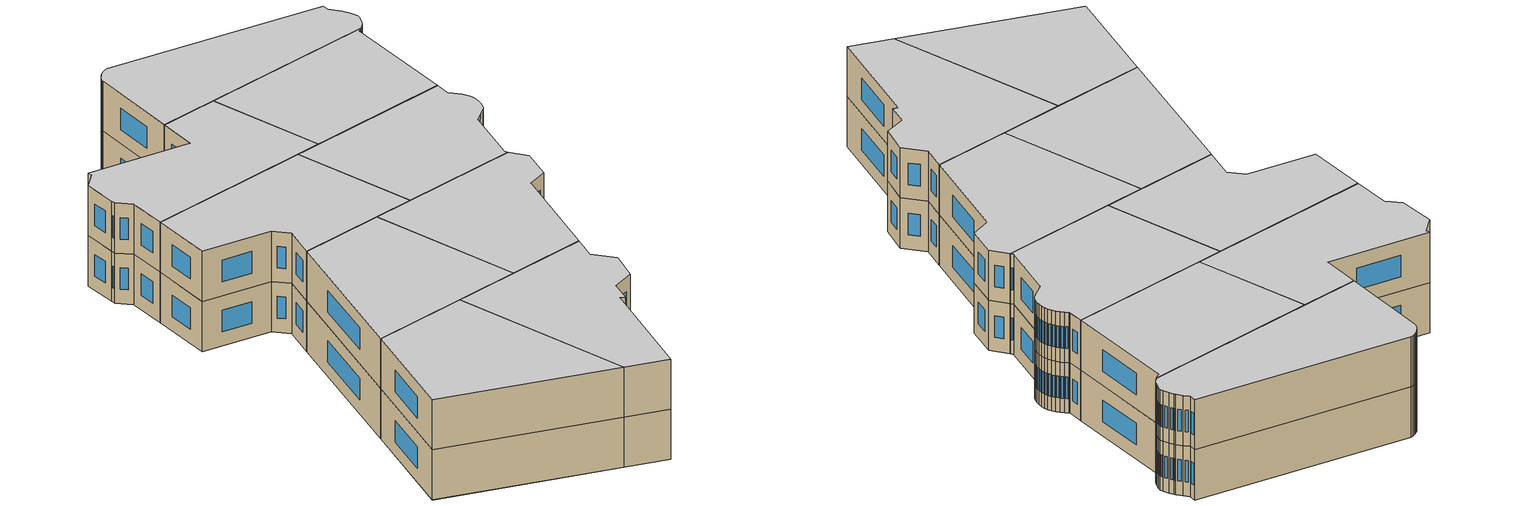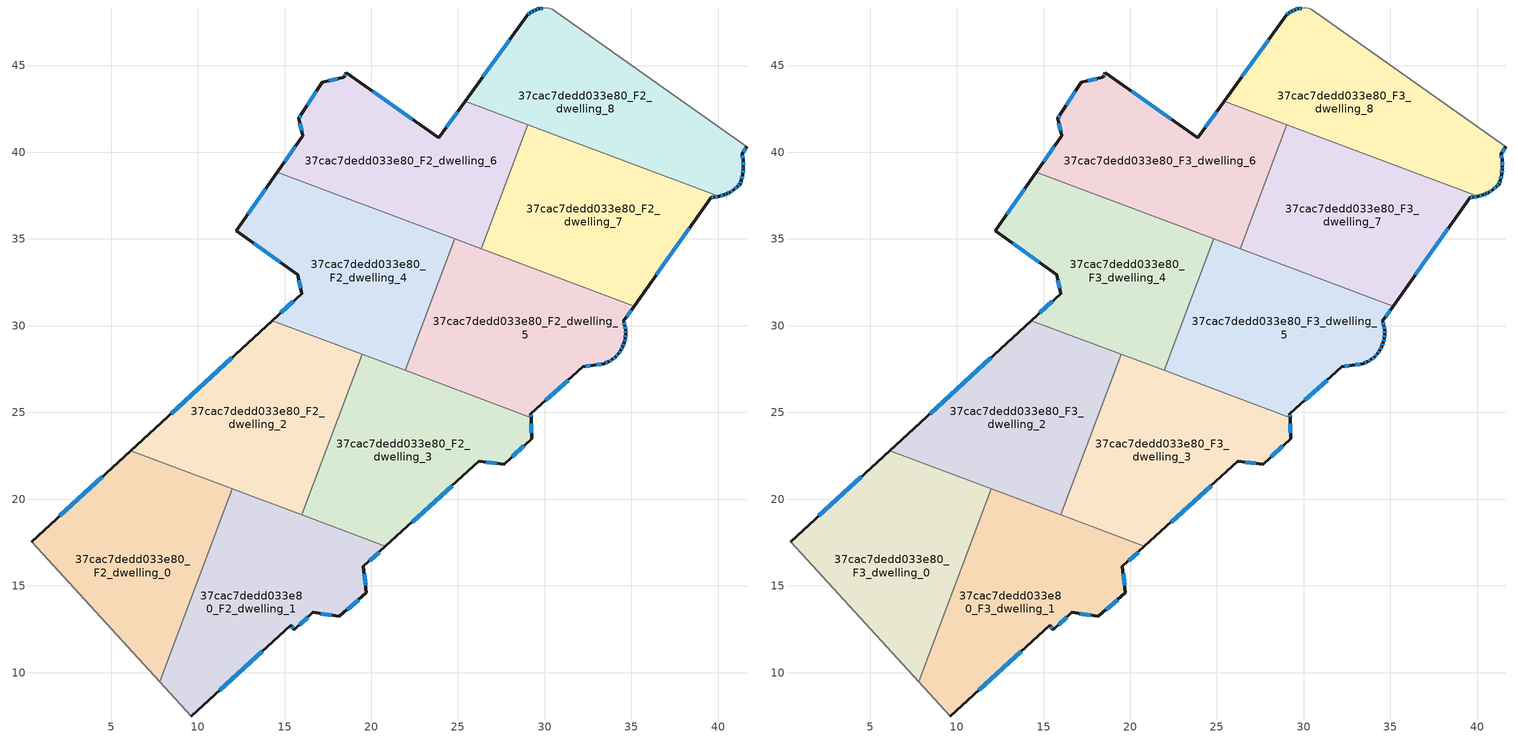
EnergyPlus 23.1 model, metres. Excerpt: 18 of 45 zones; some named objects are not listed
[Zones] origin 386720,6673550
37cac7dedd033e80_F2_dwelling_0
 floor to 37cac7dedd033e80_F1_dwelling_0 (EU_floor_Construction): 11.98,20.59 7.81,9.48 0.42,17.54 6.13,22.79 z6
 wall outside (EU_wall_Construction): 6.13,22.79 0.42,17.54 z6:9
 wall adiabatic (EU_wall_Construction): 0.42,17.54 7.81,9.48 z6:9
 wall to 37cac7dedd033e80_F2_dwelling_1 (EU_wall_Construction): 7.81,9.48 11.98,20.59 z6:9
 wall to 37cac7dedd033e80_F2_dwelling_2 (EU_wall_Construction): 11.98,20.59 6.13,22.79 z6:9
 window (EU_Window_Construction): 4.5,21.29 2.05,19.04 z6.86:8.14
37cac7dedd033e80_F2_dwelling_1
 floor to 37cac7dedd033e80_F1_dwelling_1 (EU_floor_Construction): 20.82,17.28 19.55,16.12 19.72,14.6 18.17,13.24 16.64,13.47 15.56,12.48 15.36,12.73 9.63,7.5 7.81,9.48 11.98,20.59 z6
 wall outside (EU_wall_Construction): 9.63,7.5 15.36,12.73 15.56,12.48 16.64,13.47 18.17,13.24 19.72,14.6 19.55,16.12 20.82,17.28 z6:9
 wall adiabatic (EU_wall_Construction): 7.81,9.48 9.63,7.5 z6:9
 wall to 37cac7dedd033e80_F2_dwelling_3 (EU_wall_Construction): 20.82,17.28 15.99,19.09 z6:9
 wall to 37cac7dedd033e80_F2_dwelling_2 (EU_wall_Construction): 15.99,19.09 11.98,20.59 z6:9
 window (EU_Window_Construction): 15.87,12.76 16.33,13.19 / 15.41,12.66 15.5,12.55 / 11.27,8.99 13.72,11.23 / 19.91,16.45 20.46,16.95 / 19.67,15.03 19.6,15.69 / 18.61,13.63 19.28,14.21 / 17.07,13.4 17.73,13.31 z6.86:8.14
37cac7dedd033e80_F2_dwelling_2
 floor to 37cac7dedd033e80_F1_dwelling_2 (EU_floor_Construction): 19.47,28.36 15.99,19.09 6.13,22.79 14.3,30.3 z6
 wall outside (EU_wall_Construction): 14.3,30.3 6.13,22.79 z6:9
 wall to 37cac7dedd033e80_F2_dwelling_3 (EU_wall_Construction): 15.99,19.09 19.47,28.36 z6:9
 wall to 37cac7dedd033e80_F2_dwelling_4 (EU_wall_Construction): 19.47,28.36 14.3,30.3 z6:9
 window (EU_Window_Construction): 11.97,28.15 8.46,24.94 z6.86:8.14
37cac7dedd033e80_F2_dwelling_3
 floor to 37cac7dedd033e80_F1_dwelling_3 (EU_floor_Construction): 29.21,24.7 29.25,23.49 27.66,22.02 26.21,22.19 20.82,17.28 15.99,19.09 19.47,28.36 z6
 wall outside (EU_wall_Construction): 20.82,17.28 26.21,22.19 27.66,22.02 29.25,23.49 29.21,24.7 z6:9
 wall to 37cac7dedd033e80_F2_dwelling_5 (EU_wall_Construction): 29.21,24.7 21.96,27.43 z6:9
 wall to 37cac7dedd033e80_F2_dwelling_4 (EU_wall_Construction): 21.96,27.43 19.47,28.36 z6:9
 window (EU_Window_Construction): 29.24,23.84 29.22,24.36 / 28.12,22.44 28.8,23.07 / 26.63,22.14 27.25,22.07 / 22.36,18.68 24.67,20.79 z6.86:8.14
37cac7dedd033e80_F2_dwelling_4
 floor to 37cac7dedd033e80_F1_dwelling_4 (EU_floor_Construction): 24.81,35.02 21.96,27.43 14.3,30.3 15.98,31.85 15.77,32.93 12.21,35.47 14.58,38.86 z6
 wall outside (EU_wall_Construction): 14.59,38.86 12.21,35.47 15.77,32.93 15.98,31.85 14.3,30.3 z6:9
 wall to 37cac7dedd033e80_F2_dwelling_5 (EU_wall_Construction): 21.96,27.43 24.81,35.02 z6:9
 wall to 37cac7dedd033e80_F2_dwelling_6 (EU_wall_Construction): 24.81,35.02 14.59,38.86 z6:9
 window (EU_Window_Construction): 15.83,32.62 15.92,32.16 / 13.23,34.75 14.75,33.66 / 13.91,37.89 12.89,36.44 / 15.5,31.4 14.78,30.74 z6.86:8.14
37cac7dedd033e80_F2_dwelling_5
 floor to 37cac7dedd033e80_F1_dwelling_5 (EU_floor_Construction): 35.16,31.14 34.54,30.26 34.55,30.23 34.62,30 34.66,29.76 34.67,29.51 34.65,29.27 34.59,29.03 34.5,28.8 34.39,28.59 34.25,28.39 34.08,28.21 33.9,28.06 33.69,27.93 33.66,27.91 33.47,27.83 33.42,27.81 32.81,27.72 32.2,27.64 29.21,24.92 29.21,24.7 21.96,27.43 24.81,35.02 z6
 wall outside (EU_wall_Construction): 29.21,24.7 29.21,24.92 32.2,27.64 32.81,27.72 33.42,27.81 33.47,27.83 33.66,27.91 33.69,27.93 33.9,28.06 34.09,28.21 34.25,28.39 34.39,28.59 34.51,28.8 34.59,29.03 34.65,29.27 34.67,29.51 34.66,29.76 34.62,30 34.55,30.23 34.54,30.26 35.16,31.14 z6:9
 wall to 37cac7dedd033e80_F2_dwelling_7 (EU_wall_Construction): 35.16,31.14 26.34,34.45 z6:9
 wall to 37cac7dedd033e80_F2_dwelling_6 (EU_wall_Construction): 26.34,34.45 24.81,35.02 z6:9
 window (EU_Window_Construction): 34.6,30.07 34.57,30.17 / 34.65,29.83 34.63,29.93 / 34.67,29.58 34.67,29.69 / 34.65,29.34 34.67,29.45 / 34.61,29.1 34.63,29.2 / 34.53,28.87 34.57,28.97 / 34.42,28.65 34.47,28.74 / 34.29,28.45 34.35,28.53 / 34.13,28.26 34.2,28.34 / 33.95,28.1 34.03,28.17 / 33.75,27.96 33.84,28.02 / 33.52,27.85 33.61,27.89 / 32.99,27.75 33.25,27.79 / 32.38,27.67 32.64,27.7 / 30.06,25.7 31.35,26.86 / 29.21,24.76 29.21,24.86 / 34.72,30.51 34.98,30.89 z6.86:8.14
37cac7dedd033e80_F2_dwelling_6
 floor to 37cac7dedd033e80_F1_dwelling_6 (EU_floor_Construction): 29.02,41.59 26.34,34.45 14.58,38.86 16.05,40.95 15.82,41.96 15.96,42.18 17.18,44.04 18.42,44.34 18.56,44.57 23.88,40.83 25.41,42.94 z6
 wall outside (EU_wall_Construction): 25.41,42.94 23.88,40.83 18.56,44.57 18.42,44.34 17.18,44.04 15.96,42.18 15.82,41.96 16.05,40.95 14.59,38.86 z6:9
 wall to 37cac7dedd033e80_F2_dwelling_8 (EU_wall_Construction): 29.02,41.59 25.41,42.94 z6:9
 wall to 37cac7dedd033e80_F2_dwelling_7 (EU_wall_Construction): 26.34,34.45 29.02,41.59 z6:9
 window (EU_Window_Construction): 24.97,42.34 24.32,41.43 / 15.63,40.36 15,39.46 / 15.89,41.67 15.98,41.24 / 15.92,42.12 15.86,42.02 / 16.83,43.51 16.31,42.71 / 18.07,44.25 17.54,44.12 / 18.52,44.51 18.46,44.4 / 22.36,41.9 20.08,43.5 z6.86:8.14
37cac7dedd033e80_F2_dwelling_7
 floor to 37cac7dedd033e80_F1_dwelling_7 (EU_floor_Construction): 40.04,37.45 39.77,37.41 39.59,37.39 35.16,31.14 26.34,34.45 29.02,41.59 z6
 wall outside (EU_wall_Construction): 35.16,31.14 39.59,37.39 39.77,37.41 40.04,37.45 z6:9
 wall to 37cac7dedd033e80_F2_dwelling_8 (EU_wall_Construction): 40.04,37.45 29.02,41.59 z6:9
 window (EU_Window_Construction): 39.64,37.4 39.72,37.4 / 36.42,32.92 38.32,35.61 / 39.85,37.42 39.96,37.44 z6.86:8.14
37cac7dedd033e80_F2_dwelling_8
 floor to 37cac7dedd033e80_F1_dwelling_8 (EU_floor_Construction): 41.65,40.31 41.38,39.93 41.45,39.55 41.46,39.14 41.45,39.04 41.42,38.74 41.33,38.35 41.27,38.17 41.13,38.03 40.9,37.83 40.64,37.67 40.51,37.61 40.36,37.55 40.07,37.46 40.04,37.45 25.41,42.94 29,47.9 29.01,47.92 29.16,48.04 29.32,48.14 29.5,48.22 29.67,48.28 29.68,48.28 29.87,48.31 30.07,48.32 30.26,48.3 30.44,48.26 z6
 wall outside (EU_wall_Construction): 29.87,48.31 29.68,48.28 29.67,48.28 29.5,48.22 29.32,48.14 29.16,48.04 29.01,47.92 29,47.9 25.41,42.94 / 40.04,37.45 40.07,37.46 40.36,37.55 40.51,37.61 40.64,37.67 40.9,37.83 41.13,38.03 41.27,38.17 41.33,38.35 41.42,38.74 41.46,39.04 41.46,39.14 41.45,39.55 41.38,39.93 41.66,40.31 z6:9
 wall adiabatic (EU_wall_Construction): 41.66,40.31 30.44,48.26 30.26,48.3 30.07,48.32 29.87,48.31 z6:9
 window (EU_Window_Construction): 29.28,48.11 29.21,48.07 / 29.45,48.2 29.37,48.16 / 29.62,48.26 29.55,48.24 / 29.82,48.3 29.74,48.29 / 41.46,40.04 41.58,40.2 / 41.43,39.66 41.4,39.82 / 41.46,39.26 41.45,39.43 / 41.46,39.07 41.46,39.11 / 41.43,38.83 41.45,38.96 / 41.36,38.46 41.4,38.63 / 41.29,38.22 41.31,38.3 / 41.17,38.07 41.23,38.13 / 40.97,37.89 41.07,37.97 / 40.71,37.72 40.82,37.79 / 40.55,37.63 40.6,37.65 / 40.4,37.56 40.47,37.59 / 40.15,37.48 40.28,37.52 / 27.97,46.49 26.43,44.36 / 29.12,48 29.05,47.95 z6.86:8.14
37cac7dedd033e80_F3_dwelling_0
 floor to 37cac7dedd033e80_F2_dwelling_0 (EU_floor_Construction): 11.98,20.59 7.81,9.48 0.42,17.54 6.13,22.79 z9
 wall outside (EU_wall_Construction): 6.13,22.79 0.42,17.54 z9:12
 wall adiabatic (EU_wall_Construction): 0.42,17.54 7.81,9.48 z9:12
 wall to 37cac7dedd033e80_F3_dwelling_1 (EU_wall_Construction): 7.81,9.48 11.98,20.59 z9:12
 wall to 37cac7dedd033e80_F3_dwelling_2 (EU_wall_Construction): 11.98,20.59 6.13,22.79 z9:12
 window (EU_Window_Construction): 4.5,21.29 2.05,19.04 z9.86:11.14
 ceiling to 37cac7dedd033e80_F4_dwelling_0 (EU_floor_Construction): 7.81,9.48 11.98,20.59 6.13,22.79 0.42,17.54 z12
37cac7dedd033e80_F3_dwelling_1
 floor to 37cac7dedd033e80_F2_dwelling_1 (EU_floor_Construction): 20.82,17.28 19.55,16.12 19.72,14.6 18.17,13.24 16.64,13.47 15.56,12.48 15.36,12.73 9.63,7.5 7.81,9.48 11.98,20.59 z9
 wall outside (EU_wall_Construction): 9.63,7.5 15.36,12.73 15.56,12.48 16.64,13.47 18.17,13.24 19.72,14.6 19.55,16.12 20.82,17.28 z9:12
 wall adiabatic (EU_wall_Construction): 7.81,9.48 9.63,7.5 z9:12
 wall to 37cac7dedd033e80_F3_dwelling_3 (EU_wall_Construction): 20.82,17.28 15.99,19.09 z9:12
 wall to 37cac7dedd033e80_F3_dwelling_2 (EU_wall_Construction): 15.99,19.09 11.98,20.59 z9:12
 window (EU_Window_Construction): 15.87,12.76 16.33,13.19 / 15.41,12.66 15.5,12.55 / 11.27,8.99 13.72,11.23 / 19.91,16.45 20.46,16.95 / 19.67,15.03 19.6,15.69 / 18.61,13.63 19.28,14.21 / 17.07,13.4 17.73,13.31 z9.86:11.14
 ceiling to 37cac7dedd033e80_F4_dwelling_1 (EU_floor_Construction): 18.17,13.24 19.72,14.6 19.55,16.12 20.82,17.28 11.98,20.59 7.81,9.48 9.63,7.5 15.36,12.73 15.56,12.48 16.64,13.47 z12
37cac7dedd033e80_F3_dwelling_2
 floor to 37cac7dedd033e80_F2_dwelling_2 (EU_floor_Construction): 19.47,28.36 15.99,19.09 6.13,22.79 14.3,30.3 z9
 wall outside (EU_wall_Construction): 14.3,30.3 6.13,22.79 z9:12
 wall to 37cac7dedd033e80_F3_dwelling_3 (EU_wall_Construction): 15.99,19.09 19.47,28.36 z9:12
 wall to 37cac7dedd033e80_F3_dwelling_4 (EU_wall_Construction): 19.47,28.36 14.3,30.3 z9:12
 window (EU_Window_Construction): 11.97,28.15 8.46,24.94 z9.86:11.14
 ceiling to 37cac7dedd033e80_F4_dwelling_2 (EU_floor_Construction): 15.99,19.09 19.47,28.36 14.3,30.3 6.13,22.79 z12
37cac7dedd033e80_F3_dwelling_3
 floor to 37cac7dedd033e80_F2_dwelling_3 (EU_floor_Construction): 29.21,24.7 29.25,23.49 27.66,22.02 26.21,22.19 20.82,17.28 15.99,19.09 19.47,28.36 z9
 wall outside (EU_wall_Construction): 20.82,17.28 26.21,22.19 27.66,22.02 29.25,23.49 29.21,24.7 z9:12
 wall to 37cac7dedd033e80_F3_dwelling_5 (EU_wall_Construction): 29.21,24.7 21.96,27.43 z9:12
 wall to 37cac7dedd033e80_F3_dwelling_4 (EU_wall_Construction): 21.96,27.43 19.47,28.36 z9:12
 window (EU_Window_Construction): 29.24,23.84 29.22,24.36 / 28.12,22.44 28.8,23.07 / 26.63,22.14 27.25,22.07 / 22.36,18.68 24.67,20.79 z9.86:11.14
 ceiling to 37cac7dedd033e80_F4_dwelling_3 (EU_floor_Construction): 27.66,22.02 29.25,23.49 29.21,24.7 19.47,28.36 15.99,19.09 20.82,17.28 26.21,22.19 z12
37cac7dedd033e80_F3_dwelling_4
 floor to 37cac7dedd033e80_F2_dwelling_4 (EU_floor_Construction): 24.81,35.02 21.96,27.43 14.3,30.3 15.98,31.85 15.77,32.93 12.21,35.47 14.58,38.86 z9
 wall outside (EU_wall_Construction): 14.59,38.86 12.21,35.47 15.77,32.93 15.98,31.85 14.3,30.3 z9:12
 wall to 37cac7dedd033e80_F3_dwelling_5 (EU_wall_Construction): 21.96,27.43 24.81,35.02 z9:12
 wall to 37cac7dedd033e80_F3_dwelling_6 (EU_wall_Construction): 24.81,35.02 14.59,38.86 z9:12
 window (EU_Window_Construction): 15.83,32.62 15.92,32.16 / 13.23,34.75 14.75,33.66 / 13.91,37.89 12.89,36.44 / 15.5,31.4 14.78,30.74 z9.86:11.14
 ceiling to 37cac7dedd033e80_F4_dwelling_4 (EU_floor_Construction): 21.96,27.43 24.81,35.02 14.58,38.86 12.21,35.47 15.77,32.93 15.98,31.85 14.3,30.3 z12
37cac7dedd033e80_F3_dwelling_5
 floor to 37cac7dedd033e80_F2_dwelling_5 (EU_floor_Construction): 35.16,31.14 34.54,30.26 34.55,30.23 34.62,30 34.66,29.76 34.67,29.51 34.65,29.27 34.59,29.03 34.5,28.8 34.39,28.59 34.25,28.39 34.08,28.21 33.9,28.06 33.69,27.93 33.66,27.91 33.47,27.83 33.42,27.81 32.81,27.72 32.2,27.64 29.21,24.92 29.21,24.7 21.96,27.43 24.81,35.02 z9
 wall outside (EU_wall_Construction): 29.21,24.7 29.21,24.92 32.2,27.64 32.81,27.72 33.42,27.81 33.47,27.83 33.66,27.91 33.69,27.93 33.9,28.06 34.09,28.21 34.25,28.39 34.39,28.59 34.51,28.8 34.59,29.03 34.65,29.27 34.67,29.51 34.66,29.76 34.62,30 34.55,30.23 34.54,30.26 35.16,31.14 z9:12
 wall to 37cac7dedd033e80_F3_dwelling_7 (EU_wall_Construction): 35.16,31.14 26.34,34.45 z9:12
 wall to 37cac7dedd033e80_F3_dwelling_6 (EU_wall_Construction): 26.34,34.45 24.81,35.02 z9:12
 window (EU_Window_Construction): 34.6,30.07 34.57,30.17 / 34.65,29.83 34.63,29.93 / 34.67,29.58 34.67,29.69 / 34.65,29.34 34.67,29.45 / 34.61,29.1 34.63,29.2 / 34.53,28.87 34.57,28.97 / 34.42,28.65 34.47,28.74 / 34.29,28.45 34.35,28.53 / 34.13,28.26 34.2,28.34 / 33.95,28.1 34.03,28.17 / 33.75,27.96 33.84,28.02 / 33.52,27.85 33.61,27.89 / 32.99,27.75 33.25,27.79 / 32.38,27.67 32.64,27.7 / 30.06,25.7 31.35,26.86 / 29.21,24.76 29.21,24.86 / 34.72,30.51 34.98,30.89 z9.86:11.14
 ceiling to 37cac7dedd033e80_F4_dwelling_5 (EU_floor_Construction): 33.66,27.91 33.69,27.93 33.9,28.06 34.08,28.21 34.25,28.39 34.39,28.59 34.5,28.8 34.59,29.03 34.65,29.27 34.67,29.51 34.66,29.76 34.62,30 34.55,30.23 34.54,30.26 35.16,31.14 24.81,35.02 21.96,27.43 29.21,24.7 29.21,24.92 32.2,27.64 32.81,27.72 33.42,27.81 33.47,27.83 z12
37cac7dedd033e80_F3_dwelling_6
 floor to 37cac7dedd033e80_F2_dwelling_6 (EU_floor_Construction): 29.02,41.59 26.34,34.45 14.58,38.86 16.05,40.95 15.82,41.96 15.96,42.18 17.18,44.04 18.42,44.34 18.56,44.57 23.88,40.83 25.41,42.94 z9
 wall outside (EU_wall_Construction): 25.41,42.94 23.88,40.83 18.56,44.57 18.42,44.34 17.18,44.04 15.96,42.18 15.82,41.96 16.05,40.95 14.59,38.86 z9:12
 wall to 37cac7dedd033e80_F3_dwelling_8 (EU_wall_Construction): 29.02,41.59 25.41,42.94 z9:12
 wall to 37cac7dedd033e80_F3_dwelling_7 (EU_wall_Construction): 26.34,34.45 29.02,41.59 z9:12
 window (EU_Window_Construction): 24.97,42.34 24.32,41.43 / 15.63,40.36 15,39.46 / 15.89,41.67 15.98,41.24 / 15.92,42.12 15.86,42.02 / 16.83,43.51 16.31,42.71 / 18.07,44.25 17.54,44.12 / 18.52,44.51 18.46,44.4 / 22.36,41.9 20.08,43.5 z9.86:11.14
 ceiling to 37cac7dedd033e80_F4_dwelling_6 (EU_floor_Construction): 26.34,34.45 29.02,41.59 25.41,42.94 23.88,40.83 18.56,44.57 18.42,44.34 17.18,44.04 15.96,42.18 15.82,41.96 16.05,40.95 14.58,38.86 z12
37cac7dedd033e80_F3_dwelling_7
 floor to 37cac7dedd033e80_F2_dwelling_7 (EU_floor_Construction): 40.04,37.45 39.77,37.41 39.59,37.39 35.16,31.14 26.34,34.45 29.02,41.59 z9
 wall outside (EU_wall_Construction): 35.16,31.14 39.59,37.39 39.77,37.41 40.04,37.45 z9:12
 wall to 37cac7dedd033e80_F3_dwelling_8 (EU_wall_Construction): 40.04,37.45 29.02,41.59 z9:12
 window (EU_Window_Construction): 39.64,37.4 39.72,37.4 / 36.42,32.92 38.32,35.61 / 39.85,37.42 39.96,37.44 z9.86:11.14
 ceiling to 37cac7dedd033e80_F4_dwelling_7 (EU_floor_Construction): 35.16,31.14 39.59,37.39 39.77,37.41 40.04,37.45 29.02,41.59 26.34,34.45 z12
37cac7dedd033e80_F3_dwelling_8
 floor to 37cac7dedd033e80_F2_dwelling_8 (EU_floor_Construction): 41.65,40.31 41.38,39.93 41.45,39.55 41.46,39.14 41.45,39.04 41.42,38.74 41.33,38.35 41.27,38.17 41.13,38.03 40.9,37.83 40.64,37.67 40.51,37.61 40.36,37.55 40.07,37.46 40.04,37.45 25.41,42.94 29,47.9 29.01,47.92 29.16,48.04 29.32,48.14 29.5,48.22 29.67,48.28 29.68,48.28 29.87,48.31 30.07,48.32 30.26,48.3 30.44,48.26 z9
 wall outside (EU_wall_Construction): 29.87,48.31 29.68,48.28 29.67,48.28 29.5,48.22 29.32,48.14 29.16,48.04 29.01,47.92 29,47.9 25.41,42.94 / 40.04,37.45 40.07,37.46 40.36,37.55 40.51,37.61 40.64,37.67 40.9,37.83 41.13,38.03 41.27,38.17 41.33,38.35 41.42,38.74 41.46,39.04 41.46,39.14 41.45,39.55 41.38,39.93 41.66,40.31 z9:12
 wall adiabatic (EU_wall_Construction): 41.66,40.31 30.44,48.26 30.26,48.3 30.07,48.32 29.87,48.31 z9:12
 window (EU_Window_Construction): 29.28,48.11 29.21,48.07 / 29.45,48.2 29.37,48.16 / 29.62,48.26 29.55,48.24 / 29.82,48.3 29.74,48.29 / 41.46,40.04 41.58,40.2 / 41.43,39.66 41.4,39.82 / 41.46,39.26 41.45,39.43 / 41.46,39.07 41.46,39.11 / 41.43,38.83 41.45,38.96 / 41.36,38.46 41.4,38.63 / 41.29,38.22 41.31,38.3 / 41.17,38.07 41.23,38.13 / 40.97,37.89 41.07,37.97 / 40.71,37.72 40.82,37.79 / 40.55,37.63 40.6,37.65 / 40.4,37.56 40.47,37.59 / 40.15,37.48 40.28,37.52 / 27.97,46.49 26.43,44.36 / 29.12,48 29.05,47.95 z9.86:11.14
 ceiling to 37cac7dedd033e80_F4_dwelling_8 (EU_floor_Construction): 41.13,38.03 41.27,38.17 41.33,38.35 41.42,38.74 41.45,39.04 41.46,39.14 41.45,39.55 41.38,39.93 41.65,40.31 30.44,48.26 30.26,48.3 30.07,48.32 29.87,48.31 29.68,48.28 29.67,48.28 29.5,48.22 29.32,48.14 29.16,48.04 29.01,47.92 29,47.9 25.41,42.94 40.04,37.45 40.07,37.46 40.36,37.55 40.51,37.61 40.64,37.67 40.9,37.83 z12
[Building]
EU S2 Campaign: North Axis=0; Terrain=City; Solar Distribution=FullExterior
[Site:Location]
Helsinki-Vantaa.AP: Latitude=60.317; Longitude=24.963; Time Zone=2; Elevation=54.6
[SizingPeriod:WeatherFileDays]
AnnualSizingPeriod: Begin Month=1; Begin Day of Month=1; End Month=12; End Day of Month=31; Day of Week for Start Day=Monday; Use Weather File Daylight Saving Period=No; Use Weather File Rain and Snow Indicators=No
[MATERIAL]
EU_InternalMass_Material: Roughness=MediumRough; Thickness=0.1; Conductivity=1; Density=1800; Specific Heat=900; Thermal Absorptance=0.9; Solar Absorptance=0.7; Visible Absorptance=0.7
[MATERIAL:NOMASS] Roughness=MediumRough; Thermal Absorptance=0.9; Solar Absorptance=0.7; Visible Absorptance=0.7
Name | Thermal Resistance
EU_wall_NoMass | 1.10183
EU_floor_NoMass | 1.70606
[WINDOWMATERIAL:SIMPLEGLAZINGSYSTEM]
EU_Window_SimpleGlazing: UFactor=3.11035; Solar Heat Gain Coefficient=0.8; Visible Transmittance=0.8
[CONSTRUCTION]
EU_wall_Construction: EU_wall_NoMass
EU_floor_Construction: EU_floor_NoMass
EU_Window_Construction: EU_Window_SimpleGlazing
EU_InternalMass_Construction: EU_InternalMass_Material
[ZONE] Type=1; Multiplier=1; Ceiling Height=autocalculate; Floor Area=autocalculate; Part of Total Floor Area=Yes
Name | Volume
37cac7dedd033e80_F2_dwelling_0; 37cac7dedd033e80_F3_dwelling_0; 37cac7dedd033e80_F2_dwelling_2; 37cac7dedd033e80_F3_dwelling_2 | 238.523
37cac7dedd033e80_F2_dwelling_1; 37cac7dedd033e80_F3_dwelling_1 | 238.531
37cac7dedd033e80_F2_dwelling_3; 37cac7dedd033e80_F3_dwelling_3 | 238.513
37cac7dedd033e80_F2_dwelling_4; 37cac7dedd033e80_F3_dwelling_4 | 238.537
37cac7dedd033e80_F2_dwelling_5; 37cac7dedd033e80_F3_dwelling_5 | 238.496
37cac7dedd033e80_F2_dwelling_6; 37cac7dedd033e80_F3_dwelling_6 | 238.525
37cac7dedd033e80_F2_dwelling_7; 37cac7dedd033e80_F3_dwelling_7 | 238.544
37cac7dedd033e80_F2_dwelling_8; 37cac7dedd033e80_F3_dwelling_8 | 238.519
[INTERNALMASS] Construction=EU_InternalMass_Construction
Name | Zone or ZoneList | Surface Area
37cac7dedd033e80_F2_dwelling_0_EU_InternalMass | 37cac7dedd033e80_F2_dwelling_0 | 79.5069
37cac7dedd033e80_F2_dwelling_1_EU_InternalMass | 37cac7dedd033e80_F2_dwelling_1 | 79.5105
37cac7dedd033e80_F2_dwelling_2_EU_InternalMass | 37cac7dedd033e80_F2_dwelling_2 | 79.5056
37cac7dedd033e80_F2_dwelling_3_EU_InternalMass | 37cac7dedd033e80_F2_dwelling_3 | 79.5036
37cac7dedd033e80_F2_dwelling_4_EU_InternalMass | 37cac7dedd033e80_F2_dwelling_4 | 79.5127
37cac7dedd033e80_F2_dwelling_5_EU_InternalMass | 37cac7dedd033e80_F2_dwelling_5 | 79.499
37cac7dedd033e80_F2_dwelling_6_EU_InternalMass | 37cac7dedd033e80_F2_dwelling_6 | 79.5089
37cac7dedd033e80_F2_dwelling_7_EU_InternalMass | 37cac7dedd033e80_F2_dwelling_7 | 79.5135
37cac7dedd033e80_F2_dwelling_8_EU_InternalMass | 37cac7dedd033e80_F2_dwelling_8 | 79.5059
37cac7dedd033e80_F3_dwelling_0_EU_InternalMass | 37cac7dedd033e80_F3_dwelling_0 | 79.5069
37cac7dedd033e80_F3_dwelling_1_EU_InternalMass | 37cac7dedd033e80_F3_dwelling_1 | 79.5105
37cac7dedd033e80_F3_dwelling_2_EU_InternalMass | 37cac7dedd033e80_F3_dwelling_2 | 79.5056
37cac7dedd033e80_F3_dwelling_3_EU_InternalMass | 37cac7dedd033e80_F3_dwelling_3 | 79.5036
37cac7dedd033e80_F3_dwelling_4_EU_InternalMass | 37cac7dedd033e80_F3_dwelling_4 | 79.5127
37cac7dedd033e80_F3_dwelling_5_EU_InternalMass | 37cac7dedd033e80_F3_dwelling_5 | 79.499
37cac7dedd033e80_F3_dwelling_6_EU_InternalMass | 37cac7dedd033e80_F3_dwelling_6 | 79.5089
37cac7dedd033e80_F3_dwelling_7_EU_InternalMass | 37cac7dedd033e80_F3_dwelling_7 | 79.5135
37cac7dedd033e80_F3_dwelling_8_EU_InternalMass | 37cac7dedd033e80_F3_dwelling_8 | 79.5059
[OTHEREQUIPMENT] Fuel Type=Electricity; Design Level Calculation Method=Watts/Area; Power per Zone Floor Area=1; Fraction Latent=0; Fraction Radiant=0; Fraction Lost=0; Carbon Dioxide Generation Rate=0; EndUse Subcategory=EU_Step8_InternalGains
Name | Zone or ZoneList or Space or SpaceList | Schedule
EU_Step8_InternalGain_37cac7dedd033e80_F2_dwelling_0_f000 | 37cac7dedd033e80_F2_dwelling_0 | EU_Step8_GainSchedule_37cac7dedd033e80_F2_dwelling_0_f000
EU_Step8_InternalGain_37cac7dedd033e80_F2_dwelling_1_f000 | 37cac7dedd033e80_F2_dwelling_1 | EU_Step8_GainSchedule_37cac7dedd033e80_F2_dwelling_1_f000
EU_Step8_InternalGain_37cac7dedd033e80_F2_dwelling_2_f000 | 37cac7dedd033e80_F2_dwelling_2 | EU_Step8_GainSchedule_37cac7dedd033e80_F2_dwelling_2_f000
EU_Step8_InternalGain_37cac7dedd033e80_F2_dwelling_3_f000 | 37cac7dedd033e80_F2_dwelling_3 | EU_Step8_GainSchedule_37cac7dedd033e80_F2_dwelling_3_f000
EU_Step8_InternalGain_37cac7dedd033e80_F2_dwelling_4_f000 | 37cac7dedd033e80_F2_dwelling_4 | EU_Step8_GainSchedule_37cac7dedd033e80_F2_dwelling_4_f000
EU_Step8_InternalGain_37cac7dedd033e80_F2_dwelling_5_f000 | 37cac7dedd033e80_F2_dwelling_5 | EU_Step8_GainSchedule_37cac7dedd033e80_F2_dwelling_5_f000
EU_Step8_InternalGain_37cac7dedd033e80_F2_dwelling_6_f000 | 37cac7dedd033e80_F2_dwelling_6 | EU_Step8_GainSchedule_37cac7dedd033e80_F2_dwelling_6_f000
EU_Step8_InternalGain_37cac7dedd033e80_F2_dwelling_7_f000 | 37cac7dedd033e80_F2_dwelling_7 | EU_Step8_GainSchedule_37cac7dedd033e80_F2_dwelling_7_f000
EU_Step8_InternalGain_37cac7dedd033e80_F2_dwelling_8_f000 | 37cac7dedd033e80_F2_dwelling_8 | EU_Step8_GainSchedule_37cac7dedd033e80_F2_dwelling_8_f000
EU_Step8_InternalGain_37cac7dedd033e80_F3_dwelling_0_f000 | 37cac7dedd033e80_F3_dwelling_0 | EU_Step8_GainSchedule_37cac7dedd033e80_F3_dwelling_0_f000
EU_Step8_InternalGain_37cac7dedd033e80_F3_dwelling_1_f000 | 37cac7dedd033e80_F3_dwelling_1 | EU_Step8_GainSchedule_37cac7dedd033e80_F3_dwelling_1_f000
EU_Step8_InternalGain_37cac7dedd033e80_F3_dwelling_2_f000 | 37cac7dedd033e80_F3_dwelling_2 | EU_Step8_GainSchedule_37cac7dedd033e80_F3_dwelling_2_f000
EU_Step8_InternalGain_37cac7dedd033e80_F3_dwelling_3_f000 | 37cac7dedd033e80_F3_dwelling_3 | EU_Step8_GainSchedule_37cac7dedd033e80_F3_dwelling_3_f000
EU_Step8_InternalGain_37cac7dedd033e80_F3_dwelling_4_f000 | 37cac7dedd033e80_F3_dwelling_4 | EU_Step8_GainSchedule_37cac7dedd033e80_F3_dwelling_4_f000
EU_Step8_InternalGain_37cac7dedd033e80_F3_dwelling_5_f000 | 37cac7dedd033e80_F3_dwelling_5 | EU_Step8_GainSchedule_37cac7dedd033e80_F3_dwelling_5_f000
EU_Step8_InternalGain_37cac7dedd033e80_F3_dwelling_6_f000 | 37cac7dedd033e80_F3_dwelling_6 | EU_Step8_GainSchedule_37cac7dedd033e80_F3_dwelling_6_f000
EU_Step8_InternalGain_37cac7dedd033e80_F3_dwelling_7_f000 | 37cac7dedd033e80_F3_dwelling_7 | EU_Step8_GainSchedule_37cac7dedd033e80_F3_dwelling_7_f000
EU_Step8_InternalGain_37cac7dedd033e80_F3_dwelling_8_f000 | 37cac7dedd033e80_F3_dwelling_8 | EU_Step8_GainSchedule_37cac7dedd033e80_F3_dwelling_8_f000
[ZONEVENTILATION:DESIGNFLOWRATE] Schedule=EU_AlwaysOn; Design Flow Rate Calculation Method=AirChanges/Hour; Air Changes per Hour=0.756316; Ventilation Type=Natural; Fan Pressure Rise=0; Fan Total Efficiency=1; Constant Term Coefficient=1; Temperature Term Coefficient=0; Velocity Term Coefficient=0; Velocity Squared Term Coefficient=0; Minimum Indoor Temperature=-100; Maximum Indoor Temperature=100; Delta Temperature=-100; Minimum Outdoor Temperature=-100; Maximum Outdoor Temperature=100; Maximum Wind Speed=40
Name | Zone or ZoneList or Space or SpaceList
EU_ConstantAir_37cac7dedd033e80_F2_dwelling_0 | 37cac7dedd033e80_F2_dwelling_0
EU_ConstantAir_37cac7dedd033e80_F2_dwelling_1 | 37cac7dedd033e80_F2_dwelling_1
EU_ConstantAir_37cac7dedd033e80_F2_dwelling_2 | 37cac7dedd033e80_F2_dwelling_2
EU_ConstantAir_37cac7dedd033e80_F2_dwelling_3 | 37cac7dedd033e80_F2_dwelling_3
EU_ConstantAir_37cac7dedd033e80_F2_dwelling_4 | 37cac7dedd033e80_F2_dwelling_4
EU_ConstantAir_37cac7dedd033e80_F2_dwelling_5 | 37cac7dedd033e80_F2_dwelling_5
EU_ConstantAir_37cac7dedd033e80_F2_dwelling_6 | 37cac7dedd033e80_F2_dwelling_6
EU_ConstantAir_37cac7dedd033e80_F2_dwelling_7 | 37cac7dedd033e80_F2_dwelling_7
EU_ConstantAir_37cac7dedd033e80_F2_dwelling_8 | 37cac7dedd033e80_F2_dwelling_8
EU_ConstantAir_37cac7dedd033e80_F3_dwelling_0 | 37cac7dedd033e80_F3_dwelling_0
EU_ConstantAir_37cac7dedd033e80_F3_dwelling_1 | 37cac7dedd033e80_F3_dwelling_1
EU_ConstantAir_37cac7dedd033e80_F3_dwelling_2 | 37cac7dedd033e80_F3_dwelling_2
EU_ConstantAir_37cac7dedd033e80_F3_dwelling_3 | 37cac7dedd033e80_F3_dwelling_3
EU_ConstantAir_37cac7dedd033e80_F3_dwelling_4 | 37cac7dedd033e80_F3_dwelling_4
EU_ConstantAir_37cac7dedd033e80_F3_dwelling_5 | 37cac7dedd033e80_F3_dwelling_5
EU_ConstantAir_37cac7dedd033e80_F3_dwelling_6 | 37cac7dedd033e80_F3_dwelling_6
EU_ConstantAir_37cac7dedd033e80_F3_dwelling_7 | 37cac7dedd033e80_F3_dwelling_7
EU_ConstantAir_37cac7dedd033e80_F3_dwelling_8 | 37cac7dedd033e80_F3_dwelling_8
[HVACTEMPLATE:ZONE:IDEALLOADSAIRSYSTEM] System Availability Schedule=EU_AlwaysOn; Maximum Heating Supply Air Temperature=50; Minimum Cooling Supply Air Temperature=13; Maximum Heating Supply Air Humidity Ratio=0.0156; Minimum Cooling Supply Air Humidity Ratio=0.0077; Heating Limit=NoLimit; Cooling Limit=NoLimit; Heating Availability Schedule=EU_AlwaysOn; Cooling Availability Schedule=EU_CoolingOff; Dehumidification Control Type=ConstantSensibleHeatRatio; Cooling Sensible Heat Ratio=0.7; Dehumidification Setpoint=60; Humidification Control Type=None; Humidification Setpoint=30; Outdoor Air Method=None; Outdoor Air Flow Rate per Person=0.00944; Outdoor Air Flow Rate per Zone Floor Area=0; Outdoor Air Flow Rate per Zone=0; Demand Controlled Ventilation Type=None; Outdoor Air Economizer Type=NoEconomizer; Heat Recovery Type=None; Sensible Heat Recovery Effectiveness=0.7; Latent Heat Recovery Effectiveness=0.65
Name | Template Thermostat
37cac7dedd033e80_F2_dwelling_0 | EU_HeatOnly_37cac7dedd033e80_F2_dwelling_0
37cac7dedd033e80_F2_dwelling_1 | EU_HeatOnly_37cac7dedd033e80_F2_dwelling_1
37cac7dedd033e80_F2_dwelling_2 | EU_HeatOnly_37cac7dedd033e80_F2_dwelling_2
37cac7dedd033e80_F2_dwelling_3 | EU_HeatOnly_37cac7dedd033e80_F2_dwelling_3
37cac7dedd033e80_F2_dwelling_4 | EU_HeatOnly_37cac7dedd033e80_F2_dwelling_4
37cac7dedd033e80_F2_dwelling_5 | EU_HeatOnly_37cac7dedd033e80_F2_dwelling_5
37cac7dedd033e80_F2_dwelling_6 | EU_HeatOnly_37cac7dedd033e80_F2_dwelling_6
37cac7dedd033e80_F2_dwelling_7 | EU_HeatOnly_37cac7dedd033e80_F2_dwelling_7
37cac7dedd033e80_F2_dwelling_8 | EU_HeatOnly_37cac7dedd033e80_F2_dwelling_8
37cac7dedd033e80_F3_dwelling_0 | EU_HeatOnly_37cac7dedd033e80_F3_dwelling_0
37cac7dedd033e80_F3_dwelling_1 | EU_HeatOnly_37cac7dedd033e80_F3_dwelling_1
37cac7dedd033e80_F3_dwelling_2 | EU_HeatOnly_37cac7dedd033e80_F3_dwelling_2
37cac7dedd033e80_F3_dwelling_3 | EU_HeatOnly_37cac7dedd033e80_F3_dwelling_3
37cac7dedd033e80_F3_dwelling_4 | EU_HeatOnly_37cac7dedd033e80_F3_dwelling_4
37cac7dedd033e80_F3_dwelling_5 | EU_HeatOnly_37cac7dedd033e80_F3_dwelling_5
37cac7dedd033e80_F3_dwelling_6 | EU_HeatOnly_37cac7dedd033e80_F3_dwelling_6
37cac7dedd033e80_F3_dwelling_7 | EU_HeatOnly_37cac7dedd033e80_F3_dwelling_7
37cac7dedd033e80_F3_dwelling_8 | EU_HeatOnly_37cac7dedd033e80_F3_dwelling_8
[SIZING:ZONE] Zone Cooling Design Supply Air Temperature Input Method=SupplyAirTemperature; Zone Cooling Design Supply Air Temperature=13; Zone Heating Design Supply Air Temperature Input Method=SupplyAirTemperature; Zone Heating Design Supply Air Temperature=50; Zone Cooling Design Supply Air Humidity Ratio=0.008; Zone Heating Design Supply Air Humidity Ratio=0.008; Cooling Design Air Flow Method=DesignDay; Cooling Design Air Flow Rate=0; Cooling Minimum Air Flow per Zone Floor Area=0.000762; Cooling Minimum Air Flow=0; Cooling Minimum Air Flow Fraction=0.2; Heating Design Air Flow Method=DesignDay; Heating Design Air Flow Rate=0; Heating Maximum Air Flow per Zone Floor Area=0.002032; Heating Maximum Air Flow=0.141576; Heating Maximum Air Flow Fraction=0.3; Account for Dedicated Outdoor Air System=No; Dedicated Outdoor Air System Control Strategy=NeutralSupplyAir; Dedicated Outdoor Air Low Setpoint Temperature for Design=autosize; Dedicated Outdoor Air High Setpoint Temperature for Design=autosize; Zone Load Sizing Method=Sensible Load Only No Latent Load; Zone Latent Cooling Design Supply Air Humidity Ratio Input Method=HumidityRatioDifference; Zone Cooling Design Supply Air Humidity Ratio Difference=0.005; Zone Latent Heating Design Supply Air Humidity Ratio Input Method=HumidityRatioDifference; Zone Humidification Design Supply Air Humidity Ratio Difference=0.005
37cac7dedd033e80_F2_dwelling_0; 37cac7dedd033e80_F2_dwelling_1; 37cac7dedd033e80_F2_dwelling_2; 37cac7dedd033e80_F2_dwelling_3; 37cac7dedd033e80_F2_dwelling_4; 37cac7dedd033e80_F2_dwelling_5; 37cac7dedd033e80_F2_dwelling_6; 37cac7dedd033e80_F2_dwelling_7; 37cac7dedd033e80_F2_dwelling_8; 37cac7dedd033e80_F3_dwelling_0; 37cac7dedd033e80_F3_dwelling_1; 37cac7dedd033e80_F3_dwelling_2; 37cac7dedd033e80_F3_dwelling_3; 37cac7dedd033e80_F3_dwelling_4; 37cac7dedd033e80_F3_dwelling_5; 37cac7dedd033e80_F3_dwelling_6; 37cac7dedd033e80_F3_dwelling_7; 37cac7dedd033e80_F3_dwelling_8
[SCHEDULE:CONSTANT]
Name | Hourly Value
EU_AlwaysOn | 1
EU_CoolingOff | 0
[SCHEDULE:FILE] Column Number=1; Rows to Skip at Top=0; Number of Hours of Data=8760; Column Separator=Comma; Interpolate to Timestep=No; Minutes per Item=60; Adjust Schedule for Daylight Savings=Yes
Name | File
EU_Step8_GainSchedule_37cac7dedd033e80_F2_dwelling_0_f000 | ../../schedules/37cac7dedd033e80/37cac7dedd033e80_F2_dwelling_0_f000_gain.csv
EU_Step8_GainSchedule_37cac7dedd033e80_F2_dwelling_1_f000 | ../../schedules/37cac7dedd033e80/37cac7dedd033e80_F2_dwelling_1_f000_gain.csv
EU_Step8_GainSchedule_37cac7dedd033e80_F2_dwelling_2_f000 | ../../schedules/37cac7dedd033e80/37cac7dedd033e80_F2_dwelling_2_f000_gain.csv
EU_Step8_GainSchedule_37cac7dedd033e80_F2_dwelling_3_f000 | ../../schedules/37cac7dedd033e80/37cac7dedd033e80_F2_dwelling_3_f000_gain.csv
EU_Step8_GainSchedule_37cac7dedd033e80_F2_dwelling_4_f000 | ../../schedules/37cac7dedd033e80/37cac7dedd033e80_F2_dwelling_4_f000_gain.csv
EU_Step8_GainSchedule_37cac7dedd033e80_F2_dwelling_5_f000 | ../../schedules/37cac7dedd033e80/37cac7dedd033e80_F2_dwelling_5_f000_gain.csv
EU_Step8_GainSchedule_37cac7dedd033e80_F2_dwelling_6_f000 | ../../schedules/37cac7dedd033e80/37cac7dedd033e80_F2_dwelling_6_f000_gain.csv
EU_Step8_GainSchedule_37cac7dedd033e80_F2_dwelling_7_f000 | ../../schedules/37cac7dedd033e80/37cac7dedd033e80_F2_dwelling_7_f000_gain.csv
EU_Step8_GainSchedule_37cac7dedd033e80_F2_dwelling_8_f000 | ../../schedules/37cac7dedd033e80/37cac7dedd033e80_F2_dwelling_8_f000_gain.csv
EU_Step8_GainSchedule_37cac7dedd033e80_F3_dwelling_0_f000 | ../../schedules/37cac7dedd033e80/37cac7dedd033e80_F3_dwelling_0_f000_gain.csv
EU_Step8_GainSchedule_37cac7dedd033e80_F3_dwelling_1_f000 | ../../schedules/37cac7dedd033e80/37cac7dedd033e80_F3_dwelling_1_f000_gain.csv
EU_Step8_GainSchedule_37cac7dedd033e80_F3_dwelling_2_f000 | ../../schedules/37cac7dedd033e80/37cac7dedd033e80_F3_dwelling_2_f000_gain.csv
EU_Step8_GainSchedule_37cac7dedd033e80_F3_dwelling_3_f000 | ../../schedules/37cac7dedd033e80/37cac7dedd033e80_F3_dwelling_3_f000_gain.csv
EU_Step8_GainSchedule_37cac7dedd033e80_F3_dwelling_4_f000 | ../../schedules/37cac7dedd033e80/37cac7dedd033e80_F3_dwelling_4_f000_gain.csv
EU_Step8_GainSchedule_37cac7dedd033e80_F3_dwelling_5_f000 | ../../schedules/37cac7dedd033e80/37cac7dedd033e80_F3_dwelling_5_f000_gain.csv
EU_Step8_GainSchedule_37cac7dedd033e80_F3_dwelling_6_f000 | ../../schedules/37cac7dedd033e80/37cac7dedd033e80_F3_dwelling_6_f000_gain.csv
EU_Step8_GainSchedule_37cac7dedd033e80_F3_dwelling_7_f000 | ../../schedules/37cac7dedd033e80/37cac7dedd033e80_F3_dwelling_7_f000_gain.csv
EU_Step8_GainSchedule_37cac7dedd033e80_F3_dwelling_8_f000 | ../../schedules/37cac7dedd033e80/37cac7dedd033e80_F3_dwelling_8_f000_gain.csv
